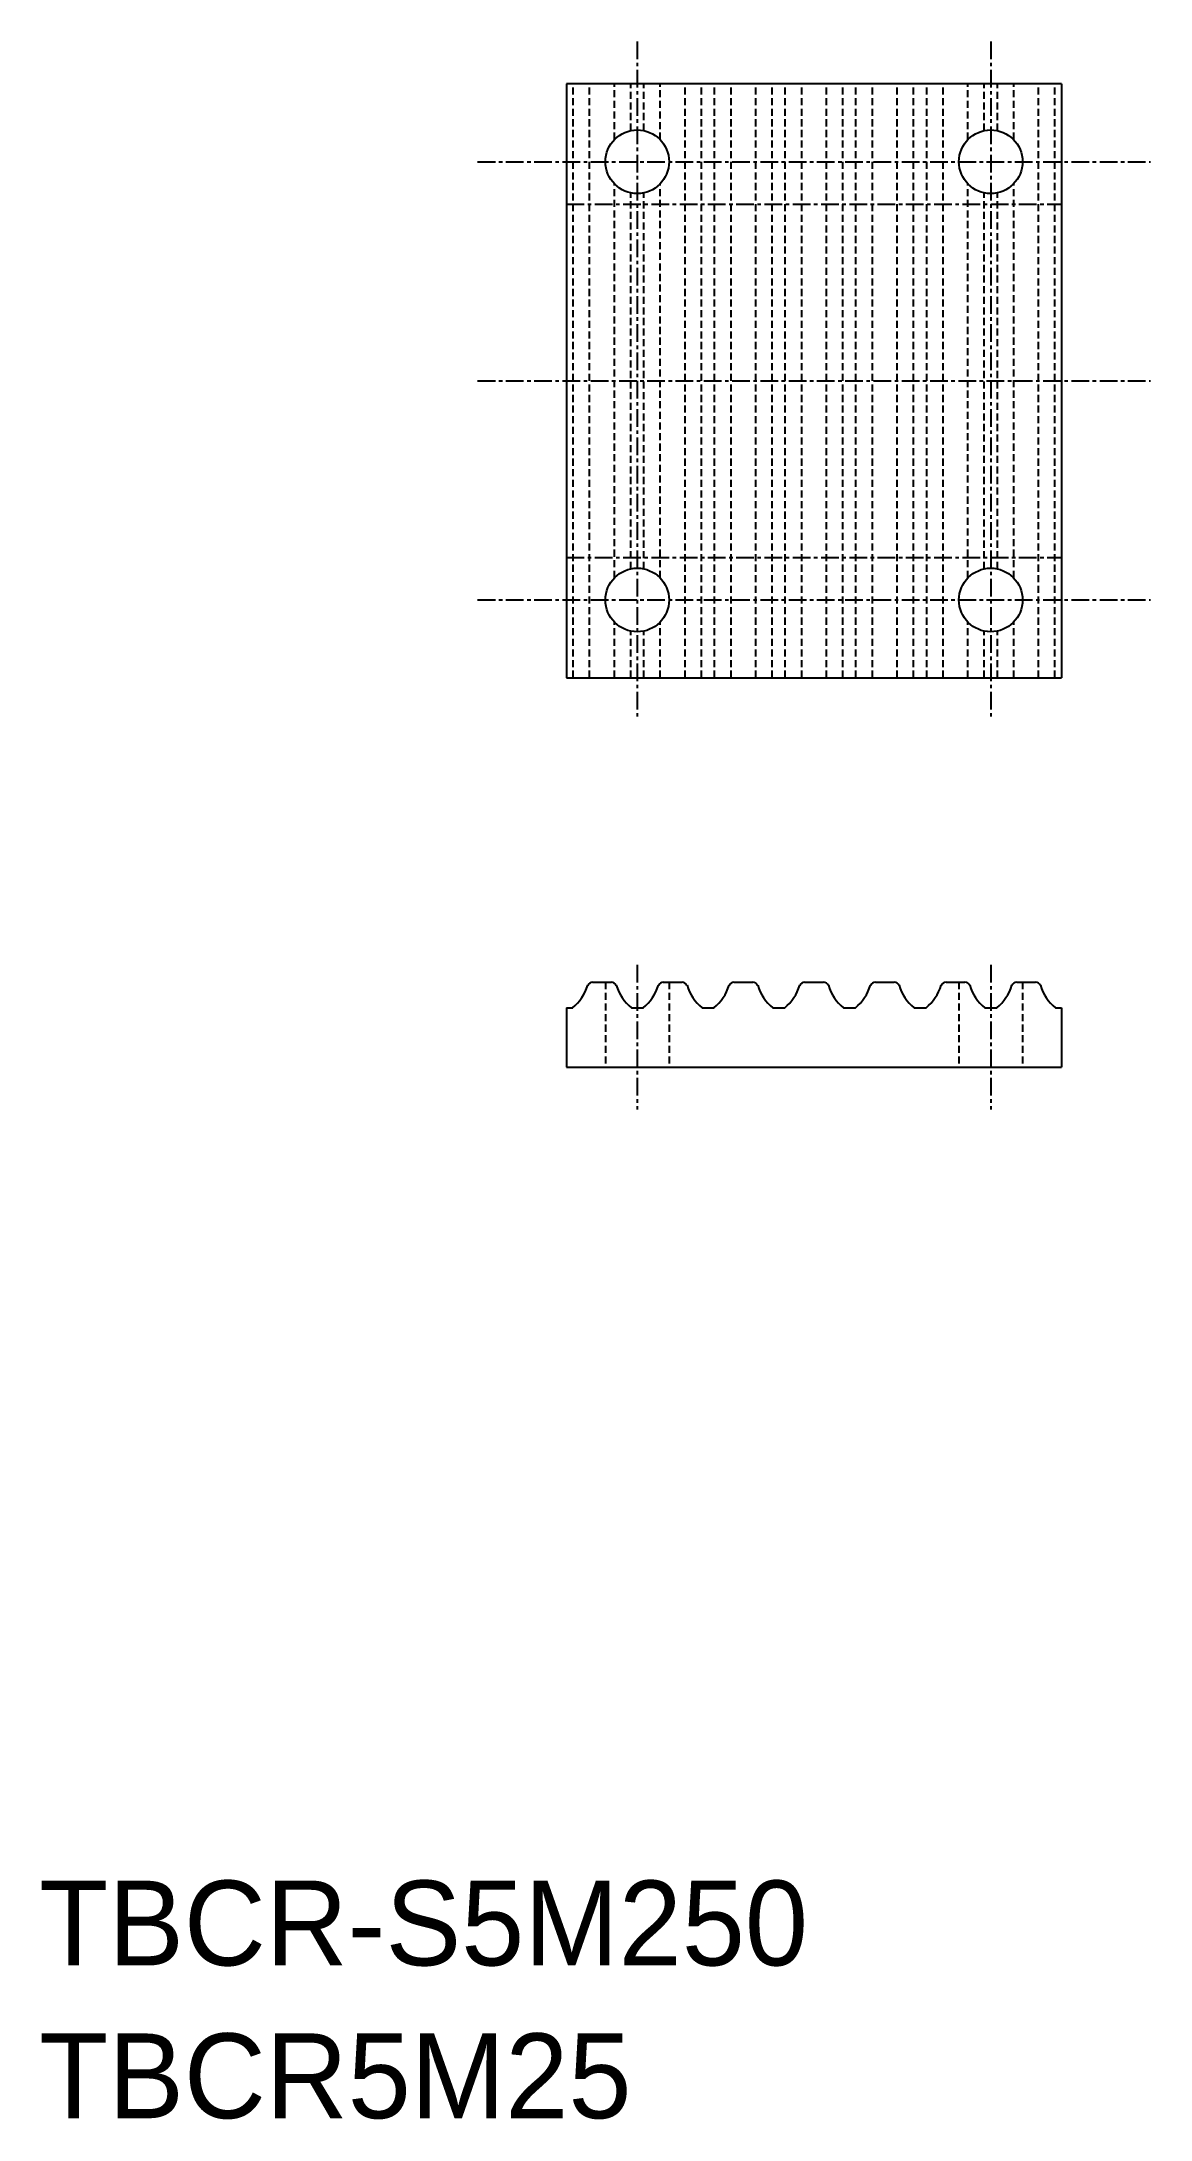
# Model space of a CAD drawing. Extents: x -286 to -207, y -61 to 86.
import ezdxf

# ---------------------------------------------------------------- set-up
doc = ezdxf.new("R2010")
doc.units = 0
doc.linetypes.add('CENTER', pattern=[2, 1.25, -0.25, 0.25, -0.25])
doc.linetypes.add('DASHED', pattern=[0.75, 0.5, -0.25])
doc.layers.get('0').update_dxf_attribs({"linetype": 'CONTINUOUS'})
doc.layers.add('CENTER', color=1, linetype='CENTER')

msp = doc.modelspace()

# ---------------------------------------------------------------- linework, layer by layer
at = {"color": 7, "linetype": 'CONTINUOUS'}
for p, q in [((-213.67, 83.09), (-248.67, 83.09)), ((-248.67, 83.09), (-248.67, 41.09)), ((-213.67, 83.09), (-213.67, 41.09)), ((-248.67, 41.09), (-213.67, 41.09)), ((-246.83, 19.55), (-245.5, 19.55)), ((-241.83, 19.55), (-240.5, 19.55)), ((-236.83, 19.55), (-235.5, 19.55)), ((-231.83, 19.55), (-230.5, 19.55)), ((-226.83, 19.55), (-225.5, 19.55)), ((-221.83, 19.55), (-220.5, 19.55)), ((-216.83, 19.55), (-215.5, 19.55)), ((-248.67, 17.74), (-248.24, 17.74)), ((-248.67, 17.74), (-248.67, 13.55)), ((-244.09, 17.74), (-243.24, 17.74)), ((-239.09, 17.74), (-238.24, 17.74)), ((-234.09, 17.74), (-233.24, 17.74)), ((-229.09, 17.74), (-228.24, 17.74)), ((-224.09, 17.74), (-223.24, 17.74)), ((-219.09, 17.74), (-218.24, 17.74)), ((-214.09, 17.74), (-213.67, 17.74)), ((-213.67, 17.74), (-213.67, 13.55)), ((-248.67, 13.55), (-213.67, 13.55))]:
    msp.add_line(p, q, dxfattribs=at)
at = {"color": 3, "linetype": 'DASHED'}
for p, q in [((-248.2, 41.09), (-248.2, 83.09)), ((-247.04, 41.09), (-247.04, 83.09)), ((-245.29, 79.15), (-245.29, 83.09)), ((-244.13, 79.79), (-244.13, 83.09)), ((-243.2, 79.79), (-243.2, 83.09)), ((-242.04, 79.15), (-242.04, 83.09)), ((-240.29, 41.09), (-240.29, 83.09)), ((-239.13, 41.09), (-239.13, 83.09)), ((-238.2, 41.09), (-238.2, 83.09)), ((-237.04, 41.09), (-237.04, 83.09)), ((-235.29, 41.09), (-235.29, 83.09)), ((-234.13, 41.09), (-234.13, 83.09)), ((-233.2, 41.09), (-233.2, 83.09)), ((-232.04, 41.09), (-232.04, 83.09)), ((-230.29, 41.09), (-230.29, 83.09)), ((-229.13, 41.09), (-229.13, 83.09)), ((-228.2, 41.09), (-228.2, 83.09)), ((-227.04, 41.09), (-227.04, 83.09)), ((-225.29, 41.09), (-225.29, 83.09)), ((-224.13, 41.09), (-224.13, 83.09)), ((-223.2, 41.09), (-223.2, 83.09)), ((-222.04, 41.09), (-222.04, 83.09)), ((-220.29, 79.15), (-220.29, 83.09)), ((-219.13, 79.79), (-219.13, 83.09)), ((-218.2, 79.79), (-218.2, 83.09)), ((-217.04, 79.15), (-217.04, 83.09)), ((-215.29, 41.09), (-215.29, 83.09)), ((-214.13, 41.09), (-214.13, 83.09)), ((-245.29, 48.15), (-245.29, 76.04)), ((-244.13, 48.79), (-244.13, 75.39)), ((-243.2, 48.79), (-243.2, 75.39)), ((-242.04, 48.15), (-242.04, 76.04)), ((-220.29, 48.15), (-220.29, 76.04)), ((-219.13, 48.79), (-219.13, 75.39)), ((-218.2, 48.79), (-218.2, 75.39)), ((-217.04, 48.15), (-217.04, 76.04)), ((-245.29, 41.09), (-245.29, 45.04)), ((-244.13, 41.09), (-244.13, 44.39)), ((-243.2, 41.09), (-243.2, 44.39)), ((-242.04, 41.09), (-242.04, 45.04)), ((-220.29, 41.09), (-220.29, 45.04)), ((-219.13, 41.09), (-219.13, 44.39)), ((-218.2, 41.09), (-218.2, 44.39)), ((-217.04, 41.09), (-217.04, 45.04)), ((-245.92, 19.55), (-245.92, 13.55)), ((-241.42, 19.55), (-241.42, 13.55)), ((-220.92, 19.55), (-220.92, 13.55)), ((-216.42, 19.55), (-216.42, 13.55))]:
    msp.add_line(p, q, dxfattribs=at)
at = {"color": 7, "linetype": 'CONTINUOUS'}
for centre in [(-243.67, 77.59), (-218.67, 77.59), (-243.67, 46.59), (-218.67, 46.59)]:
    msp.add_circle(centre, 2.25, dxfattribs=at)
for centre, radius, start, end in [((-250.29, 20.27), 3.25, 309.0203, 343.249), ((-246.83, 19.17), 0.38, 90, 155.38), ((-245.5, 19.17), 0.38, 24.62, 90), ((-242.04, 20.27), 3.25, 196.751, 230.9797), ((-245.29, 20.27), 3.25, 309.0203, 343.249), ((-241.83, 19.17), 0.38, 90, 155.38), ((-240.5, 19.17), 0.38, 24.62, 90), ((-237.04, 20.27), 3.25, 196.751, 230.9797), ((-240.29, 20.27), 3.25, 309.0203, 343.249), ((-236.83, 19.17), 0.38, 90, 155.38), ((-235.5, 19.17), 0.38, 24.62, 90), ((-232.04, 20.27), 3.25, 196.751, 230.9797), ((-235.29, 20.27), 3.25, 309.0203, 343.249), ((-231.83, 19.17), 0.38, 90, 155.38), ((-230.5, 19.17), 0.38, 24.62, 90), ((-227.04, 20.27), 3.25, 196.751, 230.9797), ((-230.29, 20.27), 3.25, 309.0203, 343.249), ((-226.83, 19.17), 0.38, 90, 155.38), ((-225.5, 19.17), 0.38, 24.62, 90), ((-222.04, 20.27), 3.25, 196.751, 230.9797), ((-225.29, 20.27), 3.25, 309.0203, 343.249), ((-221.83, 19.17), 0.38, 90, 155.38), ((-220.5, 19.17), 0.38, 24.62, 90), ((-217.04, 20.27), 3.25, 196.751, 230.9797), ((-220.29, 20.27), 3.25, 309.0203, 343.249), ((-216.83, 19.17), 0.38, 90, 155.38), ((-215.5, 19.17), 0.38, 24.62, 90), ((-212.04, 20.27), 3.25, 196.751, 230.9797)]:
    msp.add_arc(centre, radius, start, end, dxfattribs=at)
at = {"layer": 'CENTER', "color": 1, "linetype": 'CENTER'}
for p, q in [((-243.67, 86.09), (-243.67, 38.09)), ((-218.67, 86.09), (-218.67, 38.09)), ((-254.96, 77.59), (-207.37, 77.59)), ((-248.67, 74.59), (-213.67, 74.59)), ((-254.96, 62.09), (-207.37, 62.09)), ((-248.67, 49.59), (-213.67, 49.59)), ((-254.96, 46.59), (-207.37, 46.59)), ((-243.67, 20.78), (-243.67, 10.55)), ((-218.67, 20.78), (-218.67, 10.55))]:
    msp.add_line(p, q, dxfattribs=at)

# ---------------------------------------------------------------- texts
at = {"color": 7, "linetype": 'CONTINUOUS'}
for s, p in [('TBCR-S5M250', (-285.99, -50)), ('TBCR5M25', (-285.99, -60.81))]:
    msp.add_text(s, height=6, dxfattribs=at).set_placement(p)

doc.saveas('drawing.dxf')
